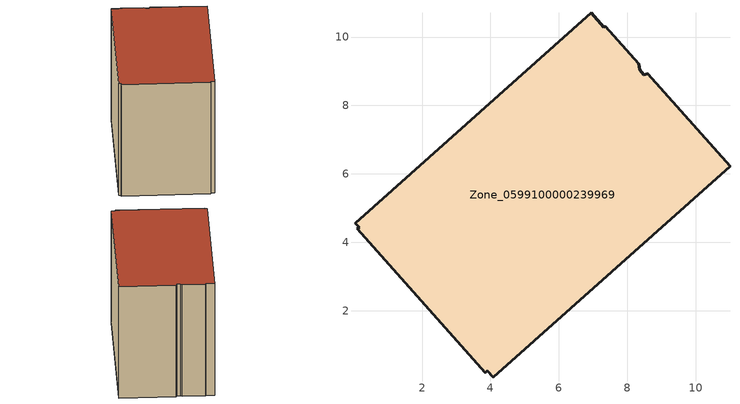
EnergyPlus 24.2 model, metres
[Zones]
Zone_0599100000239969
 floor ground (C_G): 4.08,0.05 3.91,0.25 3.85,0.19 0.1,4.39 0.17,4.44 0.06,4.56 6.95,10.71 7.31,10.29 7.35,10.32 8.34,9.22 8.36,9.05 8.48,8.9 8.6,8.93 11,6.23 z0
 wall outside (C_F): 7.31,10.29 6.95,10.71 0.06,4.56 0.17,4.44 0.1,4.39 3.85,0.19 3.91,0.25 4.08,0.05 11,6.23 8.6,8.93 8.48,8.9 8.36,9.05 8.34,9.22 7.35,10.32 7.31,10.29 z0:8.14
 roof outside (C_R): 3.91,0.25 4.08,0.05 11,6.23 8.6,8.93 8.48,8.9 8.36,9.05 8.34,9.22 7.35,10.32 7.31,10.29 6.95,10.71 0.06,4.56 0.17,4.44 0.1,4.39 3.85,0.19 z8.14
[BUILDING]
Pand.0599100000239969: North Axis=0; Terrain=City; Loads Convergence Tolerance Value=0.04; Temperature Convergence Tolerance Value=0.4; Solar Distribution=FullExterior; Maximum Number of Warmup Days=25; Minimum Number of Warmup Days=1
[Site:Location]
Rotterdam.The.Hague.AP_ZH_NLD Design_Conditions: Latitude=51.96; Longitude=4.45; Time Zone=1; Elevation=-4.5
[SITE:GROUNDTEMPERATURE:BUILDINGSURFACE]
18, 18, 18, 18, 18, 18, 18, 18, 18, 18, 18, 18
[MATERIAL] Thermal Absorptance=0.9; Solar Absorptance=0.7; Visible Absorptance=0.7
Name | Roughness | Thickness | Conductivity | Density | Specific Heat
G.TI.1965-1974 | MediumSmooth | 0.15 | 0.882353 | 540 | 1210
F.TI.1965-1974 | Rough | 0.3 | 0.697674 | 1920 | 840
R.TI.1965-1974 | MediumRough | 0.2 | 0.232558 | 1500 | 1000
[CONSTRUCTION]
C_G: G.TI.1965-1974
C_F: F.TI.1965-1974
C_R: R.TI.1965-1974
[ZONE]
Zone_0599100000239969: Type=1; Multiplier=1; Ceiling Height=Autocalculate; Volume=Autocalculate; Floor Area=autocalculate; Part of Total Floor Area=Yes
[ZONEINFILTRATION:DESIGNFLOWRATE]
Infil_Zone_0599100000239969: Zone or ZoneList or Space or SpaceList=Zone_0599100000239969; Schedule=AlwaysOn; Design Flow Rate Calculation Method=Flow/Area; Flow Rate per Floor Area=0.003; Constant Term Coefficient=1; Temperature Term Coefficient=0; Velocity Term Coefficient=0; Velocity Squared Term Coefficient=0
[HVACTEMPLATE:ZONE:IDEALLOADSAIRSYSTEM]
Zone_0599100000239969: Maximum Heating Supply Air Temperature=50; Minimum Cooling Supply Air Temperature=13; Maximum Heating Supply Air Humidity Ratio=0.0156; Minimum Cooling Supply Air Humidity Ratio=0.0077; Heating Limit=NoLimit; Cooling Limit=NoLimit; Dehumidification Control Type=ConstantSensibleHeatRatio; Cooling Sensible Heat Ratio=0.7; Dehumidification Setpoint=60; Humidification Control Type=None; Humidification Setpoint=30; Outdoor Air Method=None; Outdoor Air Flow Rate per Person=0.00944; Outdoor Air Flow Rate per Zone Floor Area=0; Outdoor Air Flow Rate per Zone=0; Demand Controlled Ventilation Type=None; Outdoor Air Economizer Type=NoEconomizer; Heat Recovery Type=None; Sensible Heat Recovery Effectiveness=0.7; Latent Heat Recovery Effectiveness=0.65
[ZONECONTROL:THERMOSTAT]
ThermostatControl_Zone_0599100000239969: Zone or ZoneList=Zone_0599100000239969; Control Type Schedule=DualSetpointControlType; Control 1=Thermostat_Zone_0599100000239969; Temperature Difference Between Cutout And Setpoint=0
[THERMOSTATSETPOINT:DUALSETPOINT]
Thermostat_Zone_0599100000239969: Heating Setpoint Temperature Schedule=HeatingSetpoint_Zone_0599100000239969; Cooling Setpoint Temperature Schedule=CoolingSetpoint_Zone_0599100000239969
[SCHEDULE:COMPACT]
HeatingSetpoint_Zone_0599100000239969: Through: 12/31, For: AllDays, Until: 24:00, 21
CoolingSetpoint_Zone_0599100000239969: Through: 12/31, For: AllDays, Until: 24:00, 24
DualSetpointControlType: Through: 12/31, For: AllDays, Until: 24:00, 4
AlwaysOn: Through: 12/31, For: AllDays, Until: 24:00, 1
